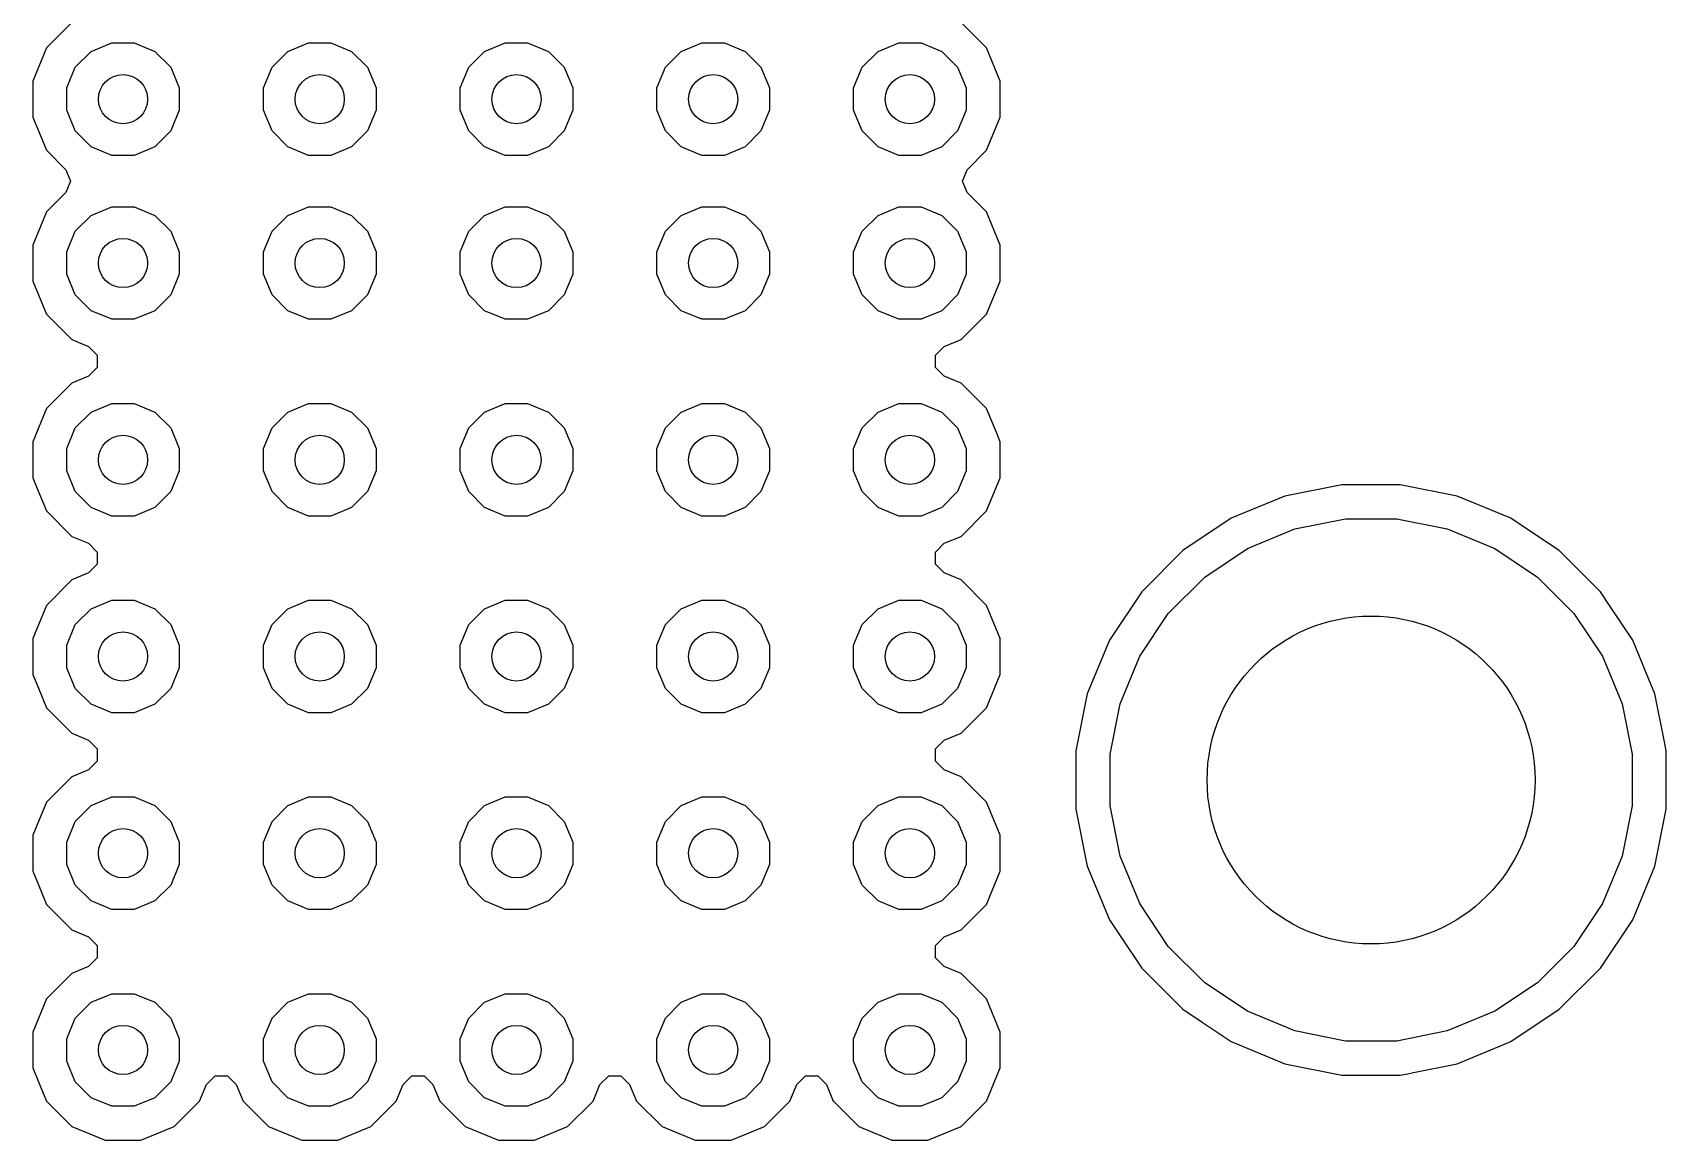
# Model space of a CAD drawing. Extents: x 114.9 to 199.6, y -137.1 to -76.7.
# Drawn here: x 117.898 to 122.88, y -105.689 to -102.311 of the extents above; entities that cross this region are included whole.
import ezdxf

# ---------------------------------------------------------------- set-up
doc = ezdxf.new("R2010")
doc.units = 0
doc.layers.add('BLACK', color=7, linetype='CONTINUOUS')

msp = doc.modelspace()

# ---------------------------------------------------------------- linework, layer by layer
at = {"layer": 'BLACK', "linetype": 'CONTINUOUS'}
for p, q in [((118.017439, -102.279945), (117.939944, -102.35744)), ((120.807055, -102.357439), (120.729561, -102.279945)), ((117.939944, -102.35744), (117.898, -102.458698)), ((118.027993, -102.416275), (118.076275, -102.367993)), ((118.076275, -102.367993), (118.139359, -102.341863)), ((118.139359, -102.341863), (118.207641, -102.341863)), ((118.207641, -102.341863), (118.270725, -102.367993)), ((118.270725, -102.367993), (118.319007, -102.416275)), ((118.627993, -102.416275), (118.676275, -102.367993)), ((118.676275, -102.367993), (118.739359, -102.341863)), ((118.739359, -102.341863), (118.807641, -102.341863)), ((118.807641, -102.341863), (118.870725, -102.367993)), ((118.870725, -102.367993), (118.919007, -102.416275)), ((119.227993, -102.416275), (119.276275, -102.367993)), ((119.276275, -102.367993), (119.339359, -102.341863)), ((119.339359, -102.341863), (119.407641, -102.341863)), ((119.407641, -102.341863), (119.470725, -102.367993)), ((119.470725, -102.367993), (119.519007, -102.416275)), ((119.827993, -102.416275), (119.876275, -102.367993)), ((119.876275, -102.367993), (119.939359, -102.341863)), ((119.939359, -102.341863), (120.007641, -102.341863)), ((120.007641, -102.341863), (120.070725, -102.367993)), ((120.070725, -102.367993), (120.119007, -102.416275)), ((120.427993, -102.416275), (120.476275, -102.367993)), ((120.476275, -102.367993), (120.539359, -102.341863)), ((120.539359, -102.341863), (120.607641, -102.341863)), ((120.607641, -102.341863), (120.670725, -102.367993)), ((120.670725, -102.367993), (120.719007, -102.416275)), ((120.807055, -102.35744), (120.807055, -102.357439)), ((120.807057, -102.357442), (120.807055, -102.35744)), ((120.849, -102.4587), (120.807057, -102.357442)), ((118.001863, -102.479359), (118.027993, -102.416275)), ((118.319007, -102.416275), (118.345137, -102.479359)), ((118.601863, -102.479359), (118.627993, -102.416275)), ((118.919007, -102.416275), (118.945137, -102.479359)), ((119.201863, -102.479359), (119.227993, -102.416275)), ((119.519007, -102.416275), (119.545137, -102.479359)), ((119.801863, -102.479359), (119.827993, -102.416275)), ((120.119007, -102.416275), (120.145137, -102.479359)), ((120.401863, -102.479359), (120.427993, -102.416275)), ((120.719007, -102.416275), (120.745137, -102.479359)), ((117.898, -102.458698), (117.898, -102.568301)), ((118.001863, -102.547641), (118.001863, -102.479359)), ((118.345137, -102.479359), (118.345137, -102.547641)), ((118.601863, -102.547641), (118.601863, -102.479359)), ((118.945137, -102.479359), (118.945137, -102.547641)), ((119.201863, -102.547641), (119.201863, -102.479359)), ((119.545137, -102.479359), (119.545137, -102.547641)), ((119.801863, -102.547641), (119.801863, -102.479359)), ((120.145137, -102.479359), (120.145137, -102.547641)), ((120.401863, -102.547641), (120.401863, -102.479359)), ((120.745137, -102.479359), (120.745137, -102.547641)), ((120.849, -102.535198), (120.849, -102.4587)), ((120.849, -102.5683), (120.849, -102.535198)), ((117.898, -102.568301), (117.915374, -102.610244)), ((118.027993, -102.610725), (118.001863, -102.547641)), ((118.345137, -102.547641), (118.319007, -102.610725)), ((118.627993, -102.610725), (118.601863, -102.547641)), ((118.945137, -102.547641), (118.919007, -102.610725)), ((119.227993, -102.610725), (119.201863, -102.547641)), ((119.545137, -102.547641), (119.519007, -102.610725)), ((119.827993, -102.610725), (119.801863, -102.547641)), ((120.145137, -102.547641), (120.119007, -102.610725)), ((120.427993, -102.610725), (120.401863, -102.547641)), ((120.745137, -102.547641), (120.719007, -102.610725)), ((120.807057, -102.669558), (120.849, -102.5683)), ((117.915374, -102.610244), (117.939943, -102.669558)), ((118.076275, -102.659007), (118.027993, -102.610725)), ((118.319007, -102.610725), (118.270725, -102.659007)), ((118.676275, -102.659007), (118.627993, -102.610725)), ((118.919007, -102.610725), (118.870725, -102.659007)), ((119.276275, -102.659007), (119.227993, -102.610725)), ((119.519007, -102.610725), (119.470725, -102.659007)), ((119.876275, -102.659007), (119.827993, -102.610725)), ((120.119007, -102.610725), (120.070725, -102.659007)), ((120.476275, -102.659007), (120.427993, -102.610725)), ((120.719007, -102.610725), (120.670725, -102.659007)), ((117.939943, -102.669558), (117.939944, -102.669559)), ((117.939944, -102.669559), (117.939945, -102.669561)), ((117.939945, -102.669561), (117.999236, -102.728852)), ((118.139359, -102.685137), (118.076275, -102.659007)), ((118.207641, -102.685137), (118.139359, -102.685137)), ((118.270725, -102.659007), (118.207641, -102.685137)), ((118.739359, -102.685137), (118.676275, -102.659007)), ((118.807641, -102.685137), (118.739359, -102.685137)), ((118.870725, -102.659007), (118.807641, -102.685137)), ((119.339359, -102.685137), (119.276275, -102.659007)), ((119.407641, -102.685137), (119.339359, -102.685137)), ((119.470725, -102.659007), (119.407641, -102.685137)), ((119.939359, -102.685137), (119.876275, -102.659007)), ((120.007641, -102.685137), (119.939359, -102.685137)), ((120.070725, -102.659007), (120.007641, -102.685137)), ((120.539359, -102.685137), (120.476275, -102.659007)), ((120.607641, -102.685137), (120.539359, -102.685137)), ((120.670725, -102.659007), (120.607641, -102.685137)), ((120.747764, -102.728852), (120.807055, -102.669561)), ((120.807055, -102.66956), (120.807057, -102.669558)), ((120.807055, -102.669561), (120.807055, -102.66956)), ((117.999236, -102.728852), (118.013588, -102.7635)), ((120.733412, -102.7635), (120.747764, -102.728852)), ((118.013588, -102.7635), (117.999236, -102.798148)), ((120.747764, -102.798148), (120.733412, -102.7635)), ((117.999236, -102.798148), (117.939944, -102.85744)), ((120.807055, -102.857439), (120.747764, -102.798148)), ((117.939944, -102.85744), (117.898, -102.958698)), ((118.027993, -102.916275), (118.076275, -102.867993)), ((118.076275, -102.867993), (118.139359, -102.841863)), ((118.139359, -102.841863), (118.207641, -102.841863)), ((118.207641, -102.841863), (118.270725, -102.867993)), ((118.270725, -102.867993), (118.319007, -102.916275)), ((118.627993, -102.916275), (118.676275, -102.867993)), ((118.676275, -102.867993), (118.739359, -102.841863)), ((118.739359, -102.841863), (118.807641, -102.841863)), ((118.807641, -102.841863), (118.870725, -102.867993)), ((118.870725, -102.867993), (118.919007, -102.916275)), ((119.227993, -102.916275), (119.276275, -102.867993)), ((119.276275, -102.867993), (119.339359, -102.841863)), ((119.339359, -102.841863), (119.407641, -102.841863)), ((119.407641, -102.841863), (119.470725, -102.867993)), ((119.470725, -102.867993), (119.519007, -102.916275)), ((119.827993, -102.916275), (119.876275, -102.867993)), ((119.876275, -102.867993), (119.939359, -102.841863)), ((119.939359, -102.841863), (120.007641, -102.841863)), ((120.007641, -102.841863), (120.070725, -102.867993)), ((120.070725, -102.867993), (120.119007, -102.916275)), ((120.427993, -102.916275), (120.476275, -102.867993)), ((120.476275, -102.867993), (120.539359, -102.841863)), ((120.539359, -102.841863), (120.607641, -102.841863)), ((120.607641, -102.841863), (120.670725, -102.867993)), ((120.670725, -102.867993), (120.719007, -102.916275)), ((120.807055, -102.85744), (120.807055, -102.857439)), ((120.807057, -102.857442), (120.807055, -102.85744)), ((120.849, -102.9587), (120.807057, -102.857442)), ((118.001863, -102.979359), (118.027993, -102.916275)), ((118.319007, -102.916275), (118.345137, -102.979359)), ((118.601863, -102.979359), (118.627993, -102.916275)), ((118.919007, -102.916275), (118.945137, -102.979359)), ((119.201863, -102.979359), (119.227993, -102.916275)), ((119.519007, -102.916275), (119.545137, -102.979359)), ((119.801863, -102.979359), (119.827993, -102.916275)), ((120.119007, -102.916275), (120.145137, -102.979359)), ((120.401863, -102.979359), (120.427993, -102.916275)), ((120.719007, -102.916275), (120.745137, -102.979359)), ((117.898, -102.958698), (117.898, -103.068301)), ((118.001863, -103.047641), (118.001863, -102.979359)), ((118.345137, -102.979359), (118.345137, -103.047641)), ((118.601863, -103.047641), (118.601863, -102.979359)), ((118.945137, -102.979359), (118.945137, -103.047641)), ((119.201863, -103.047641), (119.201863, -102.979359)), ((119.545137, -102.979359), (119.545137, -103.047641)), ((119.801863, -103.047641), (119.801863, -102.979359)), ((120.145137, -102.979359), (120.145137, -103.047641)), ((120.401863, -103.047641), (120.401863, -102.979359)), ((120.745137, -102.979359), (120.745137, -103.047641)), ((120.849, -103.0683), (120.849, -102.9587)), ((117.898, -103.068301), (117.915374, -103.110244)), ((118.027993, -103.110725), (118.001863, -103.047641)), ((118.345137, -103.047641), (118.319007, -103.110725)), ((118.627993, -103.110725), (118.601863, -103.047641)), ((118.945137, -103.047641), (118.919007, -103.110725)), ((119.227993, -103.110725), (119.201863, -103.047641)), ((119.545137, -103.047641), (119.519007, -103.110725)), ((119.827993, -103.110725), (119.801863, -103.047641)), ((120.145137, -103.047641), (120.119007, -103.110725)), ((120.427993, -103.110725), (120.401863, -103.047641)), ((120.745137, -103.047641), (120.719007, -103.110725)), ((120.807057, -103.169558), (120.849, -103.0683)), ((117.915374, -103.110244), (117.939943, -103.169558)), ((118.076275, -103.159007), (118.027993, -103.110725)), ((118.319007, -103.110725), (118.270725, -103.159007)), ((118.676275, -103.159007), (118.627993, -103.110725)), ((118.919007, -103.110725), (118.870725, -103.159007)), ((119.276275, -103.159007), (119.227993, -103.110725)), ((119.519007, -103.110725), (119.470725, -103.159007)), ((119.876275, -103.159007), (119.827993, -103.110725)), ((120.119007, -103.110725), (120.070725, -103.159007)), ((120.476275, -103.159007), (120.427993, -103.110725)), ((120.719007, -103.110725), (120.670725, -103.159007)), ((117.939943, -103.169558), (117.939944, -103.169559)), ((117.939944, -103.169559), (117.939945, -103.169561)), ((117.939945, -103.169561), (118.01744, -103.247056)), ((118.139359, -103.185137), (118.076275, -103.159007)), ((118.207641, -103.185137), (118.139359, -103.185137)), ((118.270725, -103.159007), (118.207641, -103.185137)), ((118.739359, -103.185137), (118.676275, -103.159007)), ((118.807641, -103.185137), (118.739359, -103.185137)), ((118.870725, -103.159007), (118.807641, -103.185137)), ((119.339359, -103.185137), (119.276275, -103.159007)), ((119.407641, -103.185137), (119.339359, -103.185137)), ((119.470725, -103.159007), (119.407641, -103.185137)), ((119.939359, -103.185137), (119.876275, -103.159007)), ((120.007641, -103.185137), (119.939359, -103.185137)), ((120.070725, -103.159007), (120.007641, -103.185137)), ((120.539359, -103.185137), (120.476275, -103.159007)), ((120.607641, -103.185137), (120.539359, -103.185137)), ((120.670725, -103.159007), (120.607641, -103.185137)), ((120.729561, -103.247055), (120.807055, -103.169561)), ((120.807055, -103.16956), (120.807057, -103.169558)), ((120.807055, -103.169561), (120.807055, -103.16956)), ((118.01744, -103.247056), (118.068557, -103.26823)), ((118.068557, -103.26823), (118.095075, -103.294749)), ((120.651924, -103.294748), (120.678441, -103.26823)), ((120.678441, -103.26823), (120.729558, -103.247057)), ((120.729558, -103.247057), (120.72956, -103.247055)), ((120.72956, -103.247055), (120.729561, -103.247055)), ((118.095075, -103.332252), (118.068557, -103.35877)), ((118.095075, -103.294749), (118.095075, -103.332252)), ((120.651924, -103.332251), (120.651924, -103.294748)), ((120.678441, -103.358769), (120.651924, -103.332251)), ((118.017439, -103.379945), (117.939944, -103.45744)), ((118.01744, -103.379943), (118.017439, -103.379945)), ((118.068557, -103.35877), (118.01744, -103.379943)), ((120.729558, -103.379943), (120.678441, -103.358769)), ((120.729559, -103.379944), (120.729558, -103.379943)), ((120.729561, -103.379945), (120.729559, -103.379944)), ((120.807055, -103.457439), (120.729561, -103.379945)), ((117.939944, -103.45744), (117.898, -103.558698)), ((118.027993, -103.516275), (118.076275, -103.467993)), ((118.076275, -103.467993), (118.139359, -103.441863)), ((118.139359, -103.441863), (118.207641, -103.441863)), ((118.207641, -103.441863), (118.270725, -103.467993)), ((118.270725, -103.467993), (118.319007, -103.516275)), ((118.627993, -103.516275), (118.676275, -103.467993)), ((118.676275, -103.467993), (118.739359, -103.441863)), ((118.739359, -103.441863), (118.807641, -103.441863)), ((118.807641, -103.441863), (118.870725, -103.467993)), ((118.870725, -103.467993), (118.919007, -103.516275)), ((119.227993, -103.516275), (119.276275, -103.467993)), ((119.276275, -103.467993), (119.339359, -103.441863)), ((119.339359, -103.441863), (119.407641, -103.441863)), ((119.407641, -103.441863), (119.470725, -103.467993)), ((119.470725, -103.467993), (119.519007, -103.516275)), ((119.827993, -103.516275), (119.876275, -103.467993)), ((119.876275, -103.467993), (119.939359, -103.441863)), ((119.939359, -103.441863), (120.007641, -103.441863)), ((120.007641, -103.441863), (120.070725, -103.467993)), ((120.070725, -103.467993), (120.119007, -103.516275)), ((120.427993, -103.516275), (120.476275, -103.467993)), ((120.476275, -103.467993), (120.539359, -103.441863)), ((120.539359, -103.441863), (120.607641, -103.441863)), ((120.607641, -103.441863), (120.670725, -103.467993)), ((120.670725, -103.467993), (120.719007, -103.516275)), ((120.807055, -103.45744), (120.807055, -103.457439)), ((120.807057, -103.457442), (120.807055, -103.45744)), ((120.839265, -103.535198), (120.807057, -103.457442)), ((118.001863, -103.579359), (118.027993, -103.516275)), ((118.319007, -103.516275), (118.345137, -103.579359)), ((118.601863, -103.579359), (118.627993, -103.516275)), ((118.919007, -103.516275), (118.945137, -103.579359)), ((119.201863, -103.579359), (119.227993, -103.516275)), ((119.519007, -103.516275), (119.545137, -103.579359)), ((119.801863, -103.579359), (119.827993, -103.516275)), ((120.119007, -103.516275), (120.145137, -103.579359)), ((120.401863, -103.579359), (120.427993, -103.516275)), ((120.719007, -103.516275), (120.745137, -103.579359)), ((120.849, -103.5587), (120.839265, -103.535198)), ((117.898, -103.558698), (117.898, -103.668301)), ((118.001863, -103.647641), (118.001863, -103.579359)), ((118.345137, -103.579359), (118.345137, -103.647641)), ((118.601863, -103.647641), (118.601863, -103.579359)), ((118.945137, -103.579359), (118.945137, -103.647641)), ((119.201863, -103.647641), (119.201863, -103.579359)), ((119.545137, -103.579359), (119.545137, -103.647641)), ((119.801863, -103.647641), (119.801863, -103.579359)), ((120.145137, -103.579359), (120.145137, -103.647641)), ((120.401863, -103.647641), (120.401863, -103.579359)), ((120.745137, -103.579359), (120.745137, -103.647641)), ((120.849, -103.6683), (120.849, -103.5587)), ((117.898, -103.668301), (117.913766, -103.706361)), ((118.027993, -103.710725), (118.001863, -103.647641)), ((118.345137, -103.647641), (118.319007, -103.710725)), ((118.627993, -103.710725), (118.601863, -103.647641)), ((118.945137, -103.647641), (118.919007, -103.710725)), ((119.227993, -103.710725), (119.201863, -103.647641)), ((119.545137, -103.647641), (119.519007, -103.710725)), ((119.827993, -103.710725), (119.801863, -103.647641)), ((120.145137, -103.647641), (120.119007, -103.710725)), ((120.427993, -103.710725), (120.401863, -103.647641)), ((120.745137, -103.647641), (120.719007, -103.710725)), ((120.807057, -103.769558), (120.849, -103.6683)), ((117.913766, -103.706361), (117.939943, -103.769558)), ((118.076275, -103.759007), (118.027993, -103.710725)), ((118.319007, -103.710725), (118.270725, -103.759007)), ((118.676275, -103.759007), (118.627993, -103.710725)), ((118.919007, -103.710725), (118.870725, -103.759007)), ((119.276275, -103.759007), (119.227993, -103.710725)), ((119.519007, -103.710725), (119.470725, -103.759007)), ((119.876275, -103.759007), (119.827993, -103.710725)), ((120.119007, -103.710725), (120.070725, -103.759007)), ((120.476275, -103.759007), (120.427993, -103.710725)), ((120.719007, -103.710725), (120.670725, -103.759007)), ((121.717332, -103.724106), (121.553456, -103.791985)), ((121.717343, -103.724103), (121.717332, -103.724106)), ((121.891303, -103.6895), (121.717343, -103.724103)), ((121.891309, -103.6895), (121.891303, -103.6895)), ((122.068691, -103.6895), (121.891309, -103.6895)), ((122.068696, -103.6895), (122.068691, -103.6895)), ((122.242656, -103.724103), (122.068696, -103.6895)), ((122.242667, -103.724106), (122.242656, -103.724103)), ((122.406543, -103.791985), (122.242667, -103.724106)), ((117.939943, -103.769558), (117.939944, -103.769559)), ((117.939944, -103.769559), (117.939945, -103.769561)), ((117.939945, -103.769561), (118.01744, -103.847056)), ((118.139359, -103.785137), (118.076275, -103.759007)), ((118.207641, -103.785137), (118.139359, -103.785137)), ((118.270725, -103.759007), (118.207641, -103.785137)), ((118.739359, -103.785137), (118.676275, -103.759007)), ((118.807641, -103.785137), (118.739359, -103.785137)), ((118.870725, -103.759007), (118.807641, -103.785137)), ((119.339359, -103.785137), (119.276275, -103.759007)), ((119.407641, -103.785137), (119.339359, -103.785137)), ((119.470725, -103.759007), (119.407641, -103.785137)), ((119.939359, -103.785137), (119.876275, -103.759007)), ((120.007641, -103.785137), (119.939359, -103.785137)), ((120.070725, -103.759007), (120.007641, -103.785137)), ((120.539359, -103.785137), (120.476275, -103.759007)), ((120.607641, -103.785137), (120.539359, -103.785137)), ((120.670725, -103.759007), (120.607641, -103.785137)), ((120.729561, -103.847055), (120.807055, -103.769561)), ((120.807055, -103.76956), (120.807057, -103.769558)), ((120.807055, -103.769561), (120.807055, -103.76956)), ((121.553456, -103.791985), (121.405967, -103.890533)), ((121.602883, -103.884463), (121.747772, -103.824448)), ((121.747772, -103.824448), (121.901586, -103.793852)), ((121.901586, -103.793852), (122.058414, -103.793852)), ((122.058414, -103.793852), (122.212228, -103.824448)), ((122.212228, -103.824448), (122.357117, -103.884463)), ((122.406544, -103.791985), (122.406543, -103.791985)), ((122.406547, -103.791987), (122.406544, -103.791985)), ((122.466021, -103.831726), (122.406547, -103.791987)), ((122.554032, -103.890533), (122.466021, -103.831726)), ((118.01744, -103.847056), (118.068557, -103.86823)), ((118.068557, -103.86823), (118.095075, -103.894749)), ((120.651924, -103.894748), (120.678441, -103.86823)), ((120.678441, -103.86823), (120.729558, -103.847057)), ((120.729558, -103.847057), (120.72956, -103.847055)), ((120.72956, -103.847055), (120.729561, -103.847055)), ((121.472485, -103.971592), (121.602883, -103.884463)), ((122.357117, -103.884463), (122.487515, -103.971592)), ((118.095075, -103.932252), (118.068557, -103.95877)), ((118.095075, -103.894749), (118.095075, -103.932252)), ((120.651924, -103.932251), (120.651924, -103.894748)), ((120.678441, -103.958769), (120.651924, -103.932251)), ((121.405967, -103.890533), (121.280533, -104.015967)), ((122.679466, -104.015967), (122.554032, -103.890533)), ((118.017439, -103.979945), (117.939944, -104.05744)), ((118.01744, -103.979943), (118.017439, -103.979945)), ((118.068557, -103.95877), (118.01744, -103.979943)), ((120.729558, -103.979943), (120.678441, -103.958769)), ((120.729559, -103.979944), (120.729558, -103.979943)), ((120.729561, -103.979945), (120.729559, -103.979944)), ((120.807055, -104.057439), (120.729561, -103.979945)), ((121.361592, -104.082485), (121.472485, -103.971592)), ((122.487515, -103.971592), (122.598408, -104.082485)), ((121.280533, -104.015967), (121.181985, -104.163456)), ((122.707176, -104.057439), (122.679466, -104.015967)), ((117.939944, -104.05744), (117.898, -104.158698)), ((118.027993, -104.116275), (118.076275, -104.067993)), ((118.076275, -104.067993), (118.139359, -104.041863)), ((118.139359, -104.041863), (118.207641, -104.041863)), ((118.207641, -104.041863), (118.270725, -104.067993)), ((118.270725, -104.067993), (118.319007, -104.116275)), ((118.627993, -104.116275), (118.676275, -104.067993)), ((118.676275, -104.067993), (118.739359, -104.041863)), ((118.739359, -104.041863), (118.807641, -104.041863)), ((118.807641, -104.041863), (118.870725, -104.067993)), ((118.870725, -104.067993), (118.919007, -104.116275)), ((119.227993, -104.116275), (119.276275, -104.067993)), ((119.276275, -104.067993), (119.339359, -104.041863)), ((119.339359, -104.041863), (119.407641, -104.041863)), ((119.407641, -104.041863), (119.470725, -104.067993)), ((119.470725, -104.067993), (119.519007, -104.116275)), ((119.827993, -104.116275), (119.876275, -104.067993)), ((119.876275, -104.067993), (119.939359, -104.041863)), ((119.939359, -104.041863), (120.007641, -104.041863)), ((120.007641, -104.041863), (120.070725, -104.067993)), ((120.070725, -104.067993), (120.119007, -104.116275)), ((120.427993, -104.116275), (120.476275, -104.067993)), ((120.476275, -104.067993), (120.539359, -104.041863)), ((120.539359, -104.041863), (120.607641, -104.041863)), ((120.607641, -104.041863), (120.670725, -104.067993)), ((120.670725, -104.067993), (120.719007, -104.116275)), ((120.807055, -104.05744), (120.807055, -104.057439)), ((120.807057, -104.057442), (120.807055, -104.05744)), ((120.849, -104.1587), (120.807057, -104.057442)), ((121.274463, -104.212883), (121.361592, -104.082485)), ((122.598408, -104.082485), (122.685537, -104.212883)), ((122.778013, -104.163453), (122.707176, -104.057439)), ((118.001863, -104.179359), (118.027993, -104.116275)), ((118.319007, -104.116275), (118.345137, -104.179359)), ((118.601863, -104.179359), (118.627993, -104.116275)), ((118.919007, -104.116275), (118.945137, -104.179359)), ((119.201863, -104.179359), (119.227993, -104.116275)), ((119.519007, -104.116275), (119.545137, -104.179359)), ((119.801863, -104.179359), (119.827993, -104.116275)), ((120.119007, -104.116275), (120.145137, -104.179359)), ((120.401863, -104.179359), (120.427993, -104.116275)), ((120.719007, -104.116275), (120.745137, -104.179359)), ((117.898, -104.158698), (117.898, -104.268301)), ((118.001863, -104.247641), (118.001863, -104.179359)), ((118.345137, -104.179359), (118.345137, -104.247641)), ((118.601863, -104.247641), (118.601863, -104.179359)), ((118.945137, -104.179359), (118.945137, -104.247641)), ((119.201863, -104.247641), (119.201863, -104.179359)), ((119.545137, -104.179359), (119.545137, -104.247641)), ((119.801863, -104.247641), (119.801863, -104.179359)), ((120.145137, -104.179359), (120.145137, -104.247641)), ((120.401863, -104.247641), (120.401863, -104.179359)), ((120.745137, -104.179359), (120.745137, -104.247641)), ((120.849, -104.2683), (120.849, -104.1587)), ((121.181985, -104.163456), (121.114106, -104.327332)), ((122.821442, -104.268301), (122.778013, -104.163453)), ((121.214448, -104.357772), (121.274463, -104.212883)), ((122.685537, -104.212883), (122.745552, -104.357772)), ((117.898, -104.268301), (117.915374, -104.310244)), ((118.027993, -104.310725), (118.001863, -104.247641)), ((118.345137, -104.247641), (118.319007, -104.310725)), ((118.627993, -104.310725), (118.601863, -104.247641)), ((118.945137, -104.247641), (118.919007, -104.310725)), ((119.227993, -104.310725), (119.201863, -104.247641)), ((119.545137, -104.247641), (119.519007, -104.310725)), ((119.827993, -104.310725), (119.801863, -104.247641)), ((120.145137, -104.247641), (120.119007, -104.310725)), ((120.427993, -104.310725), (120.401863, -104.247641)), ((120.745137, -104.247641), (120.719007, -104.310725)), ((120.807057, -104.369558), (120.849, -104.2683)), ((122.845893, -104.327332), (122.821442, -104.268301)), ((117.915374, -104.310244), (117.939943, -104.369558)), ((118.076275, -104.359007), (118.027993, -104.310725)), ((118.319007, -104.310725), (118.270725, -104.359007)), ((118.676275, -104.359007), (118.627993, -104.310725)), ((118.919007, -104.310725), (118.870725, -104.359007)), ((119.276275, -104.359007), (119.227993, -104.310725)), ((119.519007, -104.310725), (119.470725, -104.359007)), ((119.876275, -104.359007), (119.827993, -104.310725)), ((120.119007, -104.310725), (120.070725, -104.359007)), ((120.476275, -104.359007), (120.427993, -104.310725)), ((120.719007, -104.310725), (120.670725, -104.359007)), ((121.114103, -104.327343), (121.0795, -104.501303)), ((121.114106, -104.327332), (121.114103, -104.327343)), ((122.845896, -104.327343), (122.845893, -104.327332)), ((122.87392, -104.46823), (122.845896, -104.327343)), ((117.939943, -104.369558), (117.939944, -104.369559)), ((117.939944, -104.369559), (117.939945, -104.369561)), ((117.939945, -104.369561), (118.01744, -104.447056)), ((118.139359, -104.385137), (118.076275, -104.359007)), ((118.270725, -104.359007), (118.207641, -104.385137)), ((118.739359, -104.385137), (118.676275, -104.359007)), ((118.870725, -104.359007), (118.807641, -104.385137)), ((119.339359, -104.385137), (119.276275, -104.359007)), ((119.470725, -104.359007), (119.407641, -104.385137)), ((119.939359, -104.385137), (119.876275, -104.359007)), ((120.070725, -104.359007), (120.007641, -104.385137)), ((120.539359, -104.385137), (120.476275, -104.359007)), ((120.670725, -104.359007), (120.607641, -104.385137)), ((120.729561, -104.447055), (120.807055, -104.369561)), ((120.807055, -104.36956), (120.807057, -104.369558)), ((120.807055, -104.369561), (120.807055, -104.36956)), ((121.183852, -104.511586), (121.214448, -104.357772)), ((122.745552, -104.357772), (122.776148, -104.511586)), ((118.207641, -104.385137), (118.139359, -104.385137)), ((118.807641, -104.385137), (118.739359, -104.385137)), ((119.407641, -104.385137), (119.339359, -104.385137)), ((120.007641, -104.385137), (119.939359, -104.385137)), ((120.607641, -104.385137), (120.539359, -104.385137)), ((118.01744, -104.447056), (118.068557, -104.46823)), ((118.068557, -104.46823), (118.095075, -104.494749)), ((120.651924, -104.494748), (120.678441, -104.46823)), ((120.678441, -104.46823), (120.729558, -104.447057)), ((120.729558, -104.447057), (120.72956, -104.447055)), ((120.72956, -104.447055), (120.729561, -104.447055)), ((122.8805, -104.501309), (122.87392, -104.46823)), ((118.095075, -104.532252), (118.068557, -104.55877)), ((118.095075, -104.494749), (118.095075, -104.532252)), ((120.651924, -104.501303), (120.651924, -104.494748)), ((120.651924, -104.532252), (120.651924, -104.501303)), ((120.665183, -104.54551), (120.651924, -104.532252)), ((121.0795, -104.501303), (121.0795, -104.678696)), ((121.183852, -104.668414), (121.183852, -104.511586)), ((122.776148, -104.511586), (122.776148, -104.668414)), ((122.8805, -104.535198), (122.8805, -104.501309)), ((118.017439, -104.579945), (117.939944, -104.65744)), ((118.01744, -104.579943), (118.017439, -104.579945)), ((118.068557, -104.55877), (118.01744, -104.579943)), ((120.678441, -104.558769), (120.665183, -104.54551)), ((120.729558, -104.579943), (120.678441, -104.558769)), ((120.729559, -104.579944), (120.729558, -104.579943)), ((120.729561, -104.579945), (120.729559, -104.579944)), ((120.807055, -104.657439), (120.729561, -104.579945)), ((122.8805, -104.678691), (122.8805, -104.535198)), ((117.939944, -104.65744), (117.898, -104.758698)), ((118.027993, -104.716275), (118.076275, -104.667993)), ((118.076275, -104.667993), (118.139359, -104.641863)), ((118.139359, -104.641863), (118.207641, -104.641863)), ((118.207641, -104.641863), (118.270725, -104.667993)), ((118.270725, -104.667993), (118.319007, -104.716275)), ((118.627993, -104.716275), (118.676275, -104.667993)), ((118.676275, -104.667993), (118.739359, -104.641863)), ((118.739359, -104.641863), (118.807641, -104.641863)), ((118.807641, -104.641863), (118.870725, -104.667993)), ((118.870725, -104.667993), (118.919007, -104.716275)), ((119.227993, -104.716275), (119.276275, -104.667993)), ((119.276275, -104.667993), (119.339359, -104.641863)), ((119.339359, -104.641863), (119.407641, -104.641863)), ((119.407641, -104.641863), (119.470725, -104.667993)), ((119.470725, -104.667993), (119.519007, -104.716275)), ((119.827993, -104.716275), (119.876275, -104.667993)), ((119.876275, -104.667993), (119.939359, -104.641863)), ((119.939359, -104.641863), (120.007641, -104.641863)), ((120.007641, -104.641863), (120.070725, -104.667993)), ((120.070725, -104.667993), (120.119007, -104.716275)), ((120.427993, -104.716275), (120.476275, -104.667993)), ((120.476275, -104.667993), (120.539359, -104.641863)), ((120.539359, -104.641863), (120.607641, -104.641863)), ((120.607641, -104.641863), (120.670725, -104.667993)), ((120.670725, -104.667993), (120.719007, -104.716275)), ((120.807055, -104.65744), (120.807055, -104.657439)), ((120.807057, -104.657442), (120.807055, -104.65744)), ((120.849, -104.7587), (120.807057, -104.657442)), ((121.0795, -104.678696), (121.114103, -104.852656)), ((121.214448, -104.822228), (121.183852, -104.668414)), ((122.776148, -104.668414), (122.745552, -104.822228)), ((122.845894, -104.852666), (122.8805, -104.678691)), ((118.001863, -104.779359), (118.027993, -104.716275)), ((118.319007, -104.716275), (118.345137, -104.779359)), ((118.601863, -104.779359), (118.627993, -104.716275)), ((118.919007, -104.716275), (118.945137, -104.779359)), ((119.201863, -104.779359), (119.227993, -104.716275)), ((119.519007, -104.716275), (119.545137, -104.779359)), ((119.801863, -104.779359), (119.827993, -104.716275)), ((120.119007, -104.716275), (120.145137, -104.779359)), ((120.401863, -104.779359), (120.427993, -104.716275)), ((120.719007, -104.716275), (120.745137, -104.779359)), ((117.898, -104.758698), (117.898, -104.868301)), ((118.001863, -104.847641), (118.001863, -104.779359)), ((118.345137, -104.779359), (118.345137, -104.847641)), ((118.601863, -104.847641), (118.601863, -104.779359)), ((118.945137, -104.779359), (118.945137, -104.847641)), ((119.201863, -104.847641), (119.201863, -104.779359)), ((119.545137, -104.779359), (119.545137, -104.847641)), ((119.801863, -104.847641), (119.801863, -104.779359)), ((120.145137, -104.779359), (120.145137, -104.847641)), ((120.401863, -104.847641), (120.401863, -104.779359)), ((120.745137, -104.779359), (120.745137, -104.847641)), ((120.849, -104.8683), (120.849, -104.7587)), ((121.274463, -104.967117), (121.214448, -104.822228)), ((122.745552, -104.822228), (122.685537, -104.967117)), ((117.898, -104.868301), (117.915374, -104.910244)), ((118.027993, -104.910725), (118.001863, -104.847641)), ((118.345137, -104.847641), (118.319007, -104.910725)), ((118.627993, -104.910725), (118.601863, -104.847641)), ((118.945137, -104.847641), (118.919007, -104.910725)), ((119.227993, -104.910725), (119.201863, -104.847641)), ((119.545137, -104.847641), (119.519007, -104.910725)), ((119.827993, -104.910725), (119.801863, -104.847641)), ((120.145137, -104.847641), (120.119007, -104.910725)), ((120.427993, -104.910725), (120.401863, -104.847641)), ((120.745137, -104.847641), (120.719007, -104.910725)), ((120.807057, -104.969558), (120.849, -104.8683)), ((121.114103, -104.852656), (121.114106, -104.852667)), ((121.114106, -104.852667), (121.162524, -104.969559)), ((122.778013, -105.016547), (122.845894, -104.852666)), ((117.915374, -104.910244), (117.939943, -104.969558)), ((118.076275, -104.959007), (118.027993, -104.910725)), ((118.319007, -104.910725), (118.270725, -104.959007)), ((118.676275, -104.959007), (118.627993, -104.910725)), ((118.919007, -104.910725), (118.870725, -104.959007)), ((119.276275, -104.959007), (119.227993, -104.910725)), ((119.519007, -104.910725), (119.470725, -104.959007)), ((119.876275, -104.959007), (119.827993, -104.910725)), ((120.119007, -104.910725), (120.070725, -104.959007)), ((120.476275, -104.959007), (120.427993, -104.910725)), ((120.719007, -104.910725), (120.670725, -104.959007)), ((117.939943, -104.969558), (117.939944, -104.969559)), ((117.939944, -104.969559), (117.939945, -104.969561)), ((117.939945, -104.969561), (118.01744, -105.047056)), ((118.139359, -104.985137), (118.076275, -104.959007)), ((118.270725, -104.959007), (118.207641, -104.985137)), ((118.739359, -104.985137), (118.676275, -104.959007)), ((118.870725, -104.959007), (118.807641, -104.985137)), ((119.339359, -104.985137), (119.276275, -104.959007)), ((119.470725, -104.959007), (119.407641, -104.985137)), ((119.939359, -104.985137), (119.876275, -104.959007)), ((120.070725, -104.959007), (120.007641, -104.985137)), ((120.539359, -104.985137), (120.476275, -104.959007)), ((120.670725, -104.959007), (120.607641, -104.985137)), ((120.729561, -105.047055), (120.807055, -104.969561)), ((120.807055, -104.96956), (120.807057, -104.969558)), ((120.807055, -104.969561), (120.807055, -104.96956)), ((121.162524, -104.969559), (121.181987, -105.016547)), ((121.361592, -105.097515), (121.274463, -104.967117)), ((122.685537, -104.967117), (122.598408, -105.097515)), ((118.207641, -104.985137), (118.139359, -104.985137)), ((118.807641, -104.985137), (118.739359, -104.985137)), ((119.407641, -104.985137), (119.339359, -104.985137)), ((120.007641, -104.985137), (119.939359, -104.985137)), ((120.607641, -104.985137), (120.539359, -104.985137)), ((121.181987, -105.016547), (121.216521, -105.06823)), ((122.679464, -105.164035), (122.778013, -105.016547)), ((118.01744, -105.047056), (118.068557, -105.06823)), ((118.068557, -105.06823), (118.095075, -105.094749)), ((120.651924, -105.094748), (120.678441, -105.06823)), ((120.678441, -105.06823), (120.729558, -105.047057)), ((120.729558, -105.047057), (120.72956, -105.047055)), ((120.72956, -105.047055), (120.729561, -105.047055)), ((121.216521, -105.06823), (121.280533, -105.164032)), ((118.095075, -105.094749), (118.095075, -105.132252)), ((120.651924, -105.132251), (120.651924, -105.094748)), ((121.472485, -105.208408), (121.361592, -105.097515)), ((122.598408, -105.097515), (122.487515, -105.208408)), ((118.017439, -105.179945), (117.939944, -105.25744)), ((118.01744, -105.179943), (118.017439, -105.179945)), ((118.068557, -105.15877), (118.01744, -105.179943)), ((118.095075, -105.132252), (118.068557, -105.15877)), ((120.678441, -105.158769), (120.651924, -105.132251)), ((120.729558, -105.179943), (120.678441, -105.158769)), ((120.729559, -105.179944), (120.729558, -105.179943)), ((120.729561, -105.179945), (120.729559, -105.179944)), ((120.807055, -105.257439), (120.729561, -105.179945)), ((121.280533, -105.164032), (121.405967, -105.289466)), ((122.554035, -105.289464), (122.679464, -105.164035)), ((121.602883, -105.295537), (121.472485, -105.208408)), ((122.487515, -105.208408), (122.357117, -105.295537)), ((117.939944, -105.25744), (117.898, -105.358698)), ((118.027993, -105.316275), (118.076275, -105.267993)), ((118.076275, -105.267993), (118.139359, -105.241863)), ((118.139359, -105.241863), (118.207641, -105.241863)), ((118.207641, -105.241863), (118.270725, -105.267993)), ((118.270725, -105.267993), (118.319007, -105.316275)), ((118.627993, -105.316275), (118.676275, -105.267993)), ((118.676275, -105.267993), (118.739359, -105.241863)), ((118.739359, -105.241863), (118.807641, -105.241863)), ((118.807641, -105.241863), (118.870725, -105.267993)), ((118.870725, -105.267993), (118.919007, -105.316275)), ((119.227993, -105.316275), (119.276275, -105.267993)), ((119.276275, -105.267993), (119.339359, -105.241863)), ((119.339359, -105.241863), (119.407641, -105.241863)), ((119.407641, -105.241863), (119.470725, -105.267993)), ((119.470725, -105.267993), (119.519007, -105.316275)), ((119.827993, -105.316275), (119.876275, -105.267993)), ((119.876275, -105.267993), (119.939359, -105.241863)), ((119.939359, -105.241863), (120.007641, -105.241863)), ((120.007641, -105.241863), (120.070725, -105.267993)), ((120.070725, -105.267993), (120.119007, -105.316275)), ((120.427993, -105.316275), (120.476275, -105.267993)), ((120.476275, -105.267993), (120.539359, -105.241863)), ((120.539359, -105.241863), (120.607641, -105.241863)), ((120.607641, -105.241863), (120.670725, -105.267993)), ((120.670725, -105.267993), (120.719007, -105.316275)), ((120.807055, -105.25744), (120.807055, -105.257439)), ((120.807057, -105.257442), (120.807055, -105.25744)), ((120.849, -105.3587), (120.807057, -105.257442)), ((118.001863, -105.379359), (118.027993, -105.316275)), ((118.319007, -105.316275), (118.345137, -105.379359)), ((118.601863, -105.379359), (118.627993, -105.316275)), ((118.919007, -105.316275), (118.945137, -105.379359)), ((119.201863, -105.379359), (119.227993, -105.316275)), ((119.519007, -105.316275), (119.545137, -105.379359)), ((119.801863, -105.379359), (119.827993, -105.316275)), ((120.119007, -105.316275), (120.145137, -105.379359)), ((120.401863, -105.379359), (120.427993, -105.316275)), ((120.719007, -105.316275), (120.745137, -105.379359)), ((121.405967, -105.289466), (121.46464, -105.32867)), ((121.46464, -105.32867), (121.553453, -105.388013)), ((121.747772, -105.355552), (121.602883, -105.295537)), ((122.357117, -105.295537), (122.212228, -105.355552)), ((122.406547, -105.388013), (122.554035, -105.289464)), ((117.898, -105.358698), (117.898, -105.468301)), ((118.001863, -105.447641), (118.001863, -105.379359)), ((118.345137, -105.379359), (118.345137, -105.447641)), ((118.601863, -105.447641), (118.601863, -105.379359)), ((118.945137, -105.379359), (118.945137, -105.447641)), ((119.201863, -105.447641), (119.201863, -105.379359)), ((119.545137, -105.379359), (119.545137, -105.447641)), ((119.801863, -105.447641), (119.801863, -105.379359)), ((120.145137, -105.379359), (120.145137, -105.447641)), ((120.401863, -105.447641), (120.401863, -105.379359)), ((120.745137, -105.379359), (120.745137, -105.447641)), ((120.849, -105.4683), (120.849, -105.3587)), ((121.901586, -105.386148), (121.747772, -105.355552)), ((122.212228, -105.355552), (122.058414, -105.386148)), ((121.553453, -105.388013), (121.717334, -105.455894)), ((122.058414, -105.386148), (121.901586, -105.386148)), ((122.242666, -105.455894), (122.406547, -105.388013)), ((117.898, -105.468301), (117.915374, -105.510244)), ((118.027993, -105.510725), (118.001863, -105.447641)), ((118.345137, -105.447641), (118.319007, -105.510725)), ((118.627993, -105.510725), (118.601863, -105.447641)), ((118.945137, -105.447641), (118.919007, -105.510725)), ((119.227993, -105.510725), (119.201863, -105.447641)), ((119.545137, -105.447641), (119.519007, -105.510725)), ((119.827993, -105.510725), (119.801863, -105.447641)), ((120.145137, -105.447641), (120.119007, -105.510725)), ((120.427993, -105.510725), (120.401863, -105.447641)), ((120.745137, -105.447641), (120.719007, -105.510725)), ((120.82129, -105.535198), (120.849, -105.4683)), ((121.717334, -105.455894), (121.71734, -105.455895)), ((121.71734, -105.455895), (121.717343, -105.455896)), ((121.717343, -105.455896), (121.891303, -105.490499)), ((122.109836, -105.482315), (122.242666, -105.455894)), ((117.915374, -105.510244), (117.939943, -105.569558)), ((118.076275, -105.559007), (118.027993, -105.510725)), ((118.319007, -105.510725), (118.270725, -105.559007)), ((118.407057, -105.569558), (118.42823, -105.518441)), ((118.42823, -105.518441), (118.454749, -105.491924)), ((118.454749, -105.491924), (118.492252, -105.491924)), ((118.492252, -105.491924), (118.518769, -105.518441)), ((118.518769, -105.518441), (118.539943, -105.569558)), ((118.676275, -105.559007), (118.627993, -105.510725)), ((118.919007, -105.510725), (118.870725, -105.559007)), ((119.007057, -105.569558), (119.02823, -105.518441)), ((119.02823, -105.518441), (119.054749, -105.491924)), ((119.054749, -105.491924), (119.092252, -105.491924)), ((119.092252, -105.491924), (119.118769, -105.518441)), ((119.118769, -105.518441), (119.139943, -105.569558)), ((119.276275, -105.559007), (119.227993, -105.510725)), ((119.519007, -105.510725), (119.470725, -105.559007)), ((119.607057, -105.569558), (119.62823, -105.518441)), ((119.62823, -105.518441), (119.654749, -105.491924)), ((119.654749, -105.491924), (119.692252, -105.491924)), ((119.692252, -105.491924), (119.718769, -105.518441)), ((119.718769, -105.518441), (119.739943, -105.569558)), ((119.876275, -105.559007), (119.827993, -105.510725)), ((120.119007, -105.510725), (120.070725, -105.559007)), ((120.207057, -105.569558), (120.22823, -105.518441)), ((120.22823, -105.518441), (120.254749, -105.491924)), ((120.254749, -105.491924), (120.292252, -105.491924)), ((120.292252, -105.491924), (120.318769, -105.518441)), ((120.318769, -105.518441), (120.339943, -105.569558)), ((120.476275, -105.559007), (120.427993, -105.510725)), ((120.719007, -105.510725), (120.670725, -105.559007)), ((121.891303, -105.490499), (121.891309, -105.4905)), ((121.891309, -105.4905), (122.068691, -105.4905)), ((122.068691, -105.4905), (122.092232, -105.485817)), ((122.092232, -105.485817), (122.109836, -105.482316)), ((122.109836, -105.482316), (122.109836, -105.482315)), ((117.939943, -105.569558), (117.939944, -105.569559)), ((117.939944, -105.569559), (117.939945, -105.569561)), ((117.939945, -105.569561), (118.017439, -105.647055)), ((118.139359, -105.585137), (118.076275, -105.559007)), ((118.270725, -105.559007), (118.207641, -105.585137)), ((118.329561, -105.647055), (118.407055, -105.569561)), ((118.407055, -105.56956), (118.407057, -105.569558)), ((118.407055, -105.569561), (118.407055, -105.56956)), ((118.539943, -105.569558), (118.539944, -105.569559)), ((118.539944, -105.569559), (118.539945, -105.569561)), ((118.539945, -105.569561), (118.617439, -105.647055)), ((118.739359, -105.585137), (118.676275, -105.559007)), ((118.870725, -105.559007), (118.807641, -105.585137)), ((118.929561, -105.647055), (119.007055, -105.569561)), ((119.007055, -105.56956), (119.007057, -105.569558)), ((119.007055, -105.569561), (119.007055, -105.56956)), ((119.139943, -105.569558), (119.139944, -105.569559)), ((119.139944, -105.569559), (119.139945, -105.569561)), ((119.139945, -105.569561), (119.217439, -105.647055)), ((119.339359, -105.585137), (119.276275, -105.559007)), ((119.470725, -105.559007), (119.407641, -105.585137)), ((119.529561, -105.647055), (119.607055, -105.569561)), ((119.607055, -105.56956), (119.607057, -105.569558)), ((119.607055, -105.569561), (119.607055, -105.56956)), ((119.739943, -105.569558), (119.739944, -105.569559)), ((119.739944, -105.569559), (119.739945, -105.569561)), ((119.739945, -105.569561), (119.817439, -105.647055)), ((119.939359, -105.585137), (119.876275, -105.559007)), ((120.070725, -105.559007), (120.007641, -105.585137)), ((120.129561, -105.647055), (120.207055, -105.569561)), ((120.207055, -105.56956), (120.207057, -105.569558)), ((120.207055, -105.569561), (120.207055, -105.56956)), ((120.339943, -105.569558), (120.339944, -105.569559)), ((120.339944, -105.569559), (120.339945, -105.569561)), ((120.339945, -105.569561), (120.417439, -105.647055)), ((120.539359, -105.585137), (120.476275, -105.559007)), ((120.670725, -105.559007), (120.607641, -105.585137)), ((120.729561, -105.647055), (120.807055, -105.569561)), ((120.807055, -105.56956), (120.807057, -105.569558)), ((120.807055, -105.569561), (120.807055, -105.56956)), ((120.807057, -105.569558), (120.82129, -105.535198)), ((118.207641, -105.585137), (118.139359, -105.585137)), ((118.807641, -105.585137), (118.739359, -105.585137)), ((119.407641, -105.585137), (119.339359, -105.585137)), ((120.007641, -105.585137), (119.939359, -105.585137)), ((120.607641, -105.585137), (120.539359, -105.585137)), ((118.017439, -105.647055), (118.01744, -105.647055)), ((118.01744, -105.647055), (118.017442, -105.647057)), ((118.017442, -105.647057), (118.1187, -105.689)), ((118.2283, -105.689), (118.329558, -105.647057)), ((118.329558, -105.647057), (118.32956, -105.647055)), ((118.32956, -105.647055), (118.329561, -105.647055)), ((118.617439, -105.647055), (118.61744, -105.647055)), ((118.61744, -105.647055), (118.617442, -105.647057)), ((118.617442, -105.647057), (118.7187, -105.689)), ((118.8283, -105.689), (118.929558, -105.647057)), ((118.929558, -105.647057), (118.92956, -105.647055)), ((118.92956, -105.647055), (118.929561, -105.647055)), ((119.217439, -105.647055), (119.21744, -105.647055)), ((119.21744, -105.647055), (119.217442, -105.647057)), ((119.217442, -105.647057), (119.3187, -105.689)), ((119.4283, -105.689), (119.529558, -105.647057)), ((119.529558, -105.647057), (119.52956, -105.647055)), ((119.52956, -105.647055), (119.529561, -105.647055)), ((119.817439, -105.647055), (119.81744, -105.647055)), ((119.81744, -105.647055), (119.817442, -105.647057)), ((119.817442, -105.647057), (119.9187, -105.689)), ((120.0283, -105.689), (120.129558, -105.647057)), ((120.129558, -105.647057), (120.12956, -105.647055)), ((120.12956, -105.647055), (120.129561, -105.647055)), ((120.417439, -105.647055), (120.41744, -105.647055)), ((120.41744, -105.647055), (120.417442, -105.647057)), ((120.417442, -105.647057), (120.5187, -105.689)), ((120.6283, -105.689), (120.729558, -105.647057)), ((120.729558, -105.647057), (120.72956, -105.647055)), ((120.72956, -105.647055), (120.729561, -105.647055)), ((118.1187, -105.689), (118.118702, -105.689)), ((118.118702, -105.689), (118.228298, -105.689)), ((118.228298, -105.689), (118.2283, -105.689)), ((118.7187, -105.689), (118.718702, -105.689)), ((118.718702, -105.689), (118.828298, -105.689)), ((118.828298, -105.689), (118.8283, -105.689)), ((119.3187, -105.689), (119.318702, -105.689)), ((119.318702, -105.689), (119.428298, -105.689)), ((119.428298, -105.689), (119.4283, -105.689)), ((119.9187, -105.689), (119.918702, -105.689)), ((119.918702, -105.689), (120.028298, -105.689)), ((120.028298, -105.689), (120.0283, -105.689)), ((120.5187, -105.689), (120.518702, -105.689)), ((120.518702, -105.689), (120.628298, -105.689)), ((120.628298, -105.689), (120.6283, -105.689))]:
    msp.add_line(p, q, dxfattribs=at)
at = {"layer": 'BLACK'}
for centre, radius in [((118.1735, -102.5135), 0.075), ((118.7735, -102.5135), 0.075), ((119.3735, -102.5135), 0.075), ((119.9735, -102.5135), 0.075), ((120.5735, -102.5135), 0.075), ((118.1735, -103.0135), 0.075), ((118.7735, -103.0135), 0.075), ((119.3735, -103.0135), 0.075), ((119.9735, -103.0135), 0.075), ((120.5735, -103.0135), 0.075), ((118.1735, -103.6135), 0.075), ((118.7735, -103.6135), 0.075), ((119.3735, -103.6135), 0.075), ((119.9735, -103.6135), 0.075), ((120.5735, -103.6135), 0.075), ((121.98, -104.59), 0.5), ((118.1735, -104.2135), 0.075), ((118.7735, -104.2135), 0.075), ((119.3735, -104.2135), 0.075), ((119.9735, -104.2135), 0.075), ((120.5735, -104.2135), 0.075), ((118.1735, -104.8135), 0.075), ((118.7735, -104.8135), 0.075), ((119.3735, -104.8135), 0.075), ((119.9735, -104.8135), 0.075), ((120.5735, -104.8135), 0.075), ((118.1735, -105.4135), 0.075), ((118.7735, -105.4135), 0.075), ((119.3735, -105.4135), 0.075), ((119.9735, -105.4135), 0.075), ((120.5735, -105.4135), 0.075)]:
    msp.add_circle(centre, radius, dxfattribs=at)
at = {"layer": 'WHITE'}
for centre, radius in [((118.1735, -102.5135), 0.075), ((118.7735, -102.5135), 0.075), ((119.3735, -102.5135), 0.075), ((119.9735, -102.5135), 0.075), ((120.5735, -102.5135), 0.075), ((118.1735, -103.0135), 0.075), ((118.7735, -103.0135), 0.075), ((119.3735, -103.0135), 0.075), ((119.9735, -103.0135), 0.075), ((120.5735, -103.0135), 0.075), ((118.1735, -103.6135), 0.075), ((118.7735, -103.6135), 0.075), ((119.3735, -103.6135), 0.075), ((119.9735, -103.6135), 0.075), ((120.5735, -103.6135), 0.075), ((121.98, -104.59), 0.5), ((118.1735, -104.2135), 0.075), ((118.7735, -104.2135), 0.075), ((119.3735, -104.2135), 0.075), ((119.9735, -104.2135), 0.075), ((120.5735, -104.2135), 0.075), ((118.1735, -104.8135), 0.075), ((118.7735, -104.8135), 0.075), ((119.3735, -104.8135), 0.075), ((119.9735, -104.8135), 0.075), ((120.5735, -104.8135), 0.075), ((118.1735, -105.4135), 0.075), ((118.7735, -105.4135), 0.075), ((119.3735, -105.4135), 0.075), ((119.9735, -105.4135), 0.075), ((120.5735, -105.4135), 0.075)]:
    msp.add_circle(centre, radius, dxfattribs=at)

doc.saveas('drawing.dxf')
